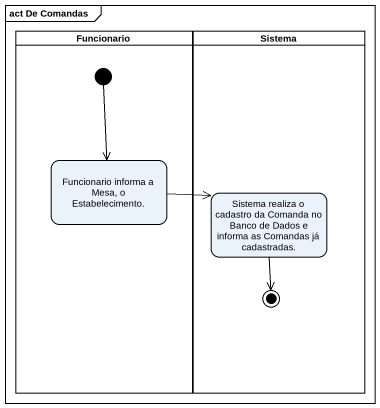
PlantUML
@startuml
mainframe act De Comandas
hide empty description
state Funcionario <<partition>> {
  state "Funcionario informa a Mesa, o Estabelecimento." as Funcionario_informa_a_Mesa
  [*] --> Funcionario_informa_a_Mesa
}
state Sistema <<partition>> {
  state "Sistema realiza o cadastro da Comanda no Banco de Dados e informa as Comandas já cadastradas." as Sistema_realiza_o_cadastro
  Sistema_realiza_o_cadastro --> [*]
}
Funcionario_informa_a_Mesa -right-> Sistema_realiza_o_cadastro
@enduml
